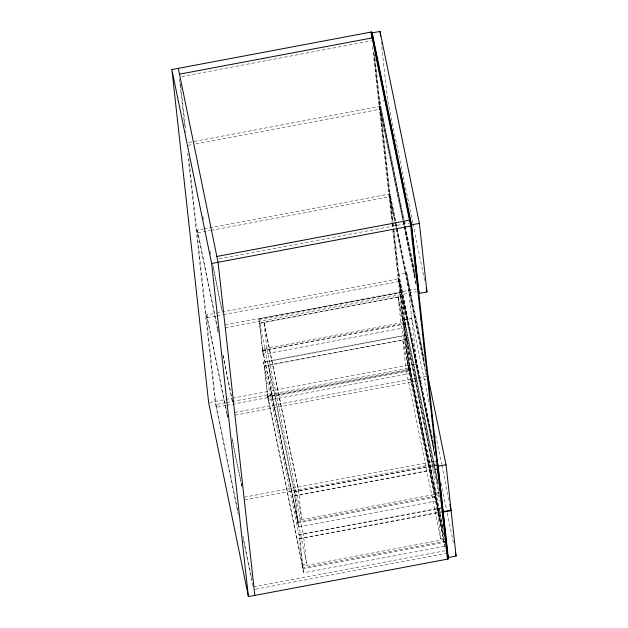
<?xml version="1.0" encoding="UTF-8"?>
<svg xmlns="http://www.w3.org/2000/svg" width="628" height="628" viewBox="0 0 628 628"><rect width="100%" height="100%" fill="white"/><g stroke="black" fill="none" stroke-linecap="round" stroke-linejoin="round"><path stroke-width="0.47" stroke-dasharray="3.14 2.35" d="M181.728 76.538L371.446 40.836M385.859 100.315L379.759 101.469L403.961 219.533M188.745 142.454L380.395 106.383L403.6 219.596M188.086 145.358L191.94 144.636M195.803 143.906L380.694 109.107L403.317 219.439M217.414 328.813L197.749 232.878L197.443 230.154L203.236 229.063M204.194 228.882L390.059 193.903L396.943 227.477M197.749 232.878L210.286 230.515M211.251 230.335L390.357 196.627L396.653 227.328M219.094 258.83L408.812 223.121M423.994 357.222L406.677 272.756L398.827 274.232L433.265 442.214M226.779 413.609L207.107 317.666L206.808 314.942L215.49 313.309M216.448 313.129L399.416 278.691L434.034 447.544M207.107 317.666L215.789 316.033M216.754 315.853L222.54 314.761M223.505 314.581L399.722 281.415L434.136 449.31M225.154 324.919L416.089 288.982M263.14 354.357L259.678 323.012L402.352 296.157L405.814 327.502L263.14 354.357L258.885 319.134L401.559 292.279L434.976 455.284M258.917 319.44L401.59 292.585M225.452 327.643L416.388 291.714M259.709 323.318L402.383 296.463M406.677 272.756L411.693 318.176L403.843 319.652L438.87 490.515M403.898 320.107L411.74 318.632L416.757 364.052L408.914 365.535L443.541 534.475M440.416 495.241L297.743 522.088L262.425 348.972L405.099 322.125L437.983 482.54M262.685 350.267L266.971 349.466L263.956 322.211L298.543 490.923L301.55 518.178L297.272 518.979M442.732 527.716L401.08 324.221L405.358 323.412M262.347 350.479L405.021 323.624L401.559 292.279M262.622 350.793L405.296 323.938L405.099 322.125M268.203 400.232L264.412 365.865L407.085 339.01L410.877 373.385L268.203 400.232L263.611 361.987L406.285 335.132L439.537 497.478M263.65 362.285L406.324 335.438M264.443 366.163L407.117 339.316M209.579 402.509L231.457 398.387M232.415 398.207L408.404 365.08L393.348 228.725M225.601 402.752L215.977 404.558L237.808 511.059M226.567 402.572L410.163 368L442.724 526.861M267.756 396.15L272.034 395.342L268.69 365.056L303.308 534.075M443.297 538.329L440.73 538.808L406.143 370.096L410.429 369.295M267.41 396.354L410.084 369.5L406.285 335.132M445.48 541.116L302.806 567.971L267.685 396.668L410.359 369.821L410.163 368M225.907 405.476L216.275 407.289L188.855 158.915M226.865 405.296L409.597 370.905L393.897 228.694M234.817 412.439L426.71 376.321M235.115 415.163L426.051 379.226M244.174 497.227L436.075 461.109M244.48 499.951L435.408 464.021M436.939 464.877L294.265 491.724L297.727 523.069L298.52 526.947L441.194 500.092M294.296 492.03L436.97 465.175M437.732 468.755L295.058 495.602L298.52 526.947M437.763 469.053L295.089 495.908L258.885 319.134M439.09 492.289L435.667 492.933L432.661 465.678L398.074 296.966L401.08 324.221M297.743 522.088L297.539 520.274L440.212 493.42M297.727 523.069L439.435 496.395M441.672 507.722L298.999 534.577L302.79 568.944L303.583 572.822L446.257 545.975M299.03 534.875L441.704 508.028M442.465 511.6L299.791 538.455L303.583 572.822M442.497 511.906L299.823 538.761L263.611 361.987M302.335 564.862L306.621 564.054L303.277 533.769M302.806 567.971L302.602 566.15L445.276 539.295M302.79 568.944L444.498 542.278M253.343 586.85L444.993 550.78M255.572 589.213L446.257 553.323M412.792 222.861L387.602 99.993L381.204 42.029M412.989 223.819L423.814 276.618M424.01 277.576L424.599 280.457M404.157 220.499L405.139 225.295M405.343 226.253L414.394 270.409M403.796 220.554L414.417 272.356M414.613 273.321L415.21 276.194M404.102 223.278L415.312 277.961M379.681 106.517L402.886 219.729M403.09 220.687L415.281 280.166M415.477 281.132L416.066 284.005M379.979 109.241L402.799 220.53M402.995 221.496L415.971 284.814M397.139 228.435L424.669 362.756M396.849 228.286L424.779 364.523M389.344 194.036L394.847 220.899M395.64 224.738L425.533 370.567M389.643 196.76L394.761 221.7M394.957 222.665L395.938 227.462M396.135 228.419L425.439 371.368M425.635 372.333L426.224 375.206M411.693 318.176L429.45 405.021M435.699 435.283L441.602 464.084M441.798 465.042L449.083 500.563M441.162 483.081L446.469 509.002M447.262 512.841L453.754 544.515M398.702 278.824L434.89 455.355M399.008 281.548L434.804 456.164M405.296 323.938L438.061 483.756M405.021 323.624L405.814 327.502M398.105 297.272L432.692 465.984M410.084 369.5L410.877 373.385M409.299 368.173L443.517 535.111M408.404 365.08L444.216 539.758M444.381 542.922L402.807 339.819L406.143 370.096M444.577 543.879L445.166 546.76M445.071 547.569L407.69 365.221L392.641 228.859M263.995 322.509L298.575 491.222M266.971 349.466L301.55 518.178M272.034 395.342L306.621 564.054M262.425 348.972L297.539 520.274M302.602 566.15L267.489 394.855L267.685 396.668M202.93 216.511L203.519 219.384M210.011 251.043L210.6 253.924M212.766 264.482L222.202 310.53M213.065 267.206L222.108 311.339M197.443 230.154L217.508 328.012M217.704 328.97L218.293 331.851M223.019 354.875L231.669 397.084M231.865 398.05L232.454 400.923M217.61 329.779L218.199 332.652M222.924 355.684L232.36 401.732M206.808 314.942L226.865 412.8M227.069 413.758L227.658 416.639M231.983 437.747L241.026 481.88M241.223 482.838L241.819 485.719M226.975 414.566L227.564 417.447M232.281 440.471L240.94 482.689M241.136 483.646L241.725 486.519M242.918 535.998L251.969 580.131M238.302 514.748L215.082 401.473L187.45 151.152M243.413 539.688L252.864 585.791M437.386 508.531L440.73 538.808M374.955 57.996L393.144 221.88M393.254 222.854L393.787 227.721M374.1 54.377L392.602 221.904M392.704 222.877L393.246 227.752M373.723 52.54L392.429 222.014M392.539 222.987L393.081 227.854M393.183 228.828L408.883 371.038M372.53 46.715L391.888 222.037M391.99 223.011L392.531 227.886M180.464 82.943L180.793 85.863M180.895 86.837L185.951 132.618M179.49 79.073L184.758 126.801"/><path stroke-width="0.94" d="M171.884 69.567L371.627 31.973L411.387 225.899L448.156 559.006L248.413 596.6L208.661 402.681L171.884 69.567L211.636 263.493L248.413 596.6M373.142 40.718L372.184 32.876L380.034 31.4L419.386 223.38L426.962 291.973L419.111 293.449L417.934 287.687M179.498 74.175L372.82 37.79M216.864 256.467L410.194 220.083L410.728 224.95M419.111 293.449L411.544 224.863L419.386 223.38M211.636 263.493L411.387 225.899M446.037 464.736L451.045 510.156L443.203 511.639L438.187 466.212L446.037 464.736L427.338 373.542M451.1 510.611L456.116 556.039L448.266 557.515L443.25 512.087L451.1 510.611L449.868 504.402M426.176 288.134L426.962 291.973M372.184 32.876L411.544 224.863M373.322 41.479L387.484 110.552M387.876 112.475L393.772 141.253M394.164 143.176L397.508 159.481M397.901 161.404L403.804 190.182M404.197 192.105L410.296 221.849M370.913 32.106L410.673 226.033L447.442 559.14M436.813 459.492L438.187 466.212M455.52 553.158L456.116 556.039M441.822 504.92L442.269 507.291M442.858 510.171L443.25 512.087M446.893 550.795L447.285 552.719M447.874 555.592L448.266 557.515M447.481 555.678L448.156 559.006M178.305 68.358L218.057 262.284L254.835 595.391M437.983 470.992L438.195 472.931M438.627 476.817L438.839 478.756M439.262 482.634L439.482 484.573M439.906 488.451L440.126 490.397M440.55 494.275L440.762 496.214M442.465 511.6L442.709 513.853M443.038 516.773L443.25 518.72M443.682 522.614L443.894 524.561M444.326 528.454L444.538 530.401M444.969 534.295L445.181 536.241M445.613 540.135L445.825 542.082M412.235 238.585L412.447 240.532M421.05 318.451L421.27 320.398M424.167 346.703L424.387 348.65M431.695 414.88L431.915 416.827M432.339 420.721L432.559 422.675M443.635 522.991L443.847 524.945M444.279 528.839L444.491 530.786M380.034 31.4L380.568 36.228M371.627 31.973L371.847 33.92M372.059 35.867L372.278 37.821"/></g></svg>
